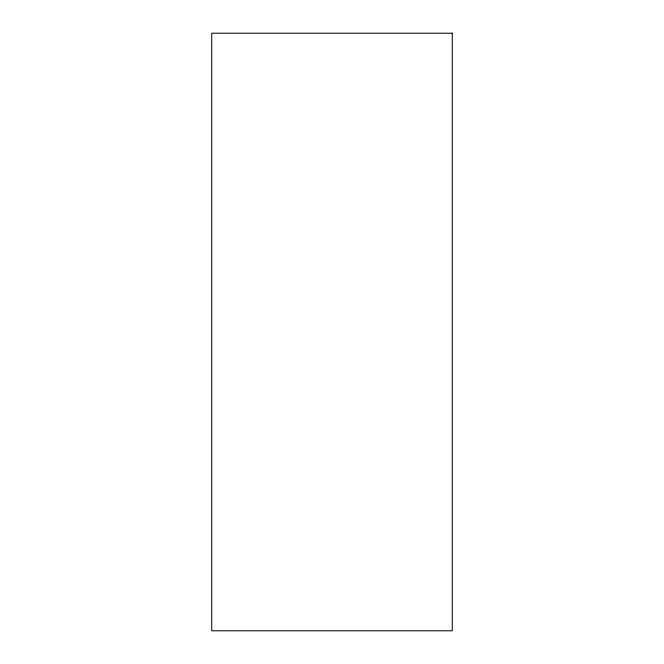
<?xml version="1.0" encoding="UTF-8"?>
<svg xmlns="http://www.w3.org/2000/svg" width="664" height="664" viewBox="0 0 664 664"><rect width="100%" height="100%" fill="white"/><g stroke="black" fill="none" stroke-linecap="round" stroke-linejoin="round"><path stroke-width="1" d="M452.25 33.2L211.75 33.2L211.75 630.8L452.25 630.8L452.25 33.2"/></g></svg>
